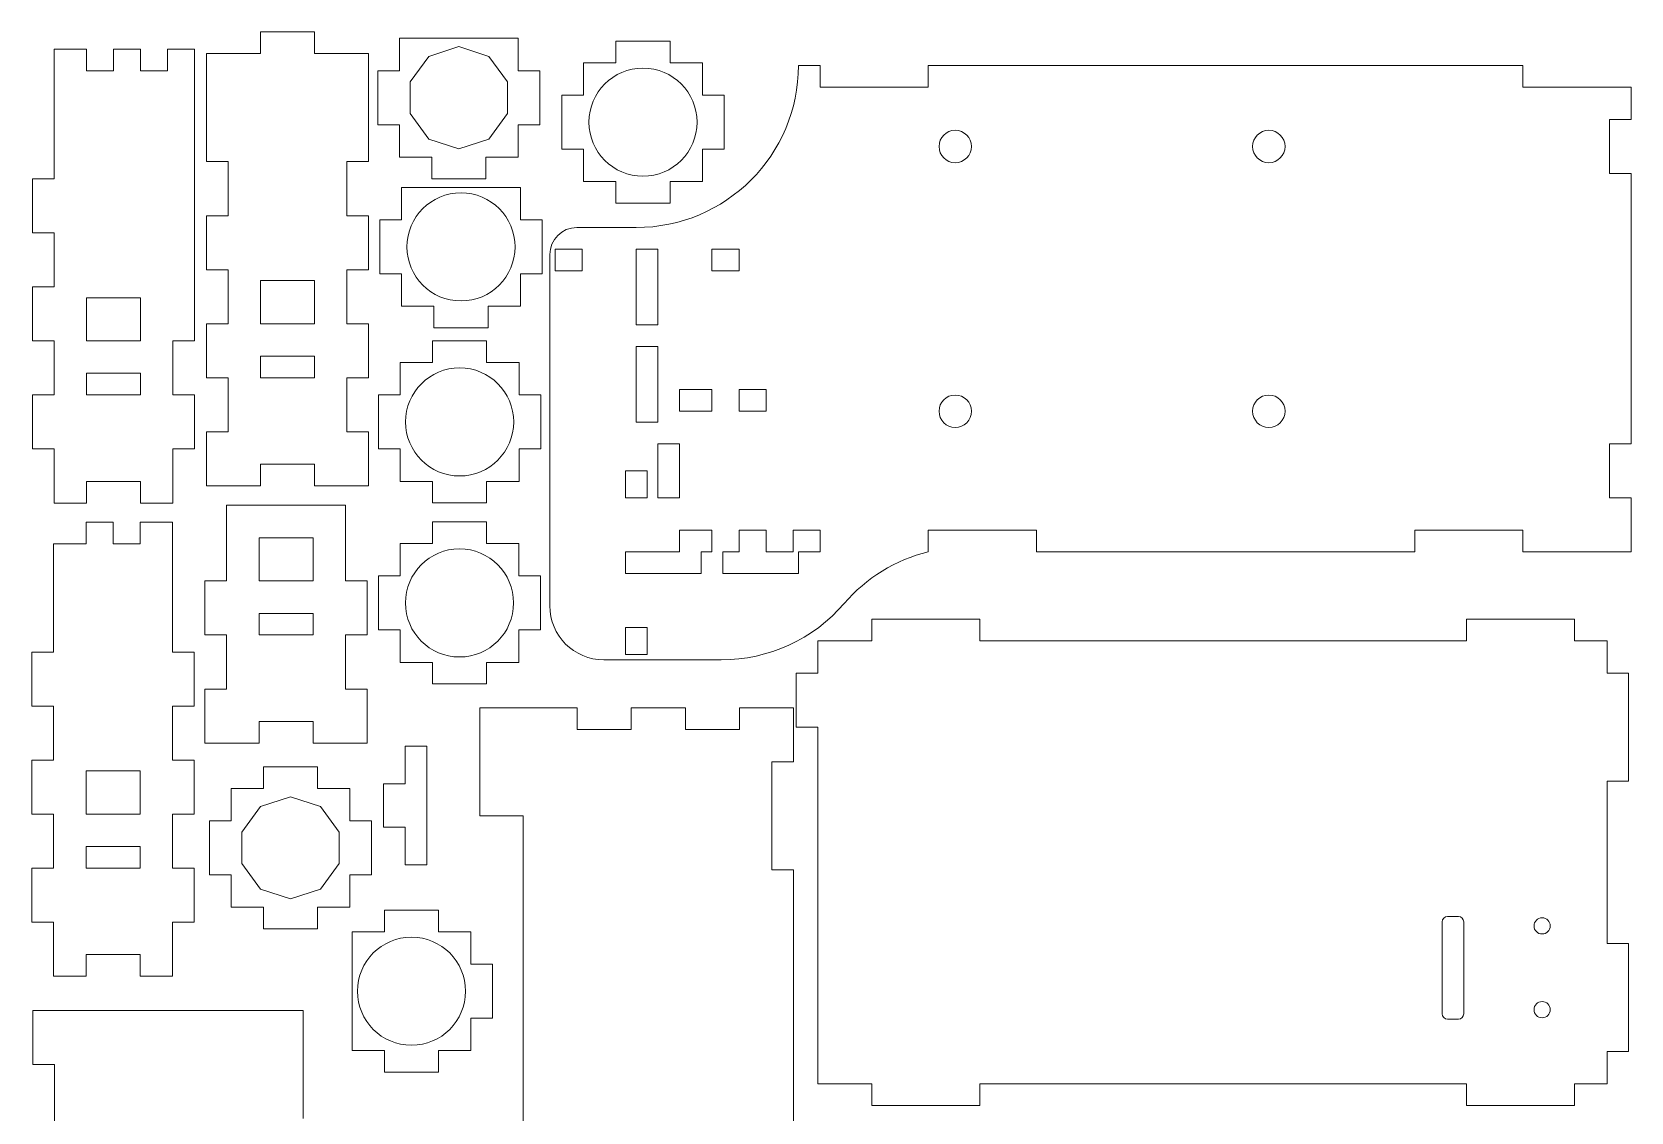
# Model space of a CAD drawing. Header units: millimetres. Extents: x -19 to 277, y -363 to 19.
# Drawn here: x -19.1 to 276.7, y -181 to 18.9 of the extents above; entities that cross this region are included whole.
import ezdxf

# ---------------------------------------------------------------- set-up
doc = ezdxf.new("R2010")
doc.units = ezdxf.units.MM
doc.layers.add('1', color=7, linetype='Continuous', true_color=0xffffff)

msp = doc.modelspace()

# ---------------------------------------------------------------- linework, layer by layer
at = {"layer": '1', "color": 252, "linetype": 'Continuous', "lineweight": 13}
for p, q in [((23.16, 14.91), (23.16, 18.91)), ((23.16, 18.91), (33.16, 18.91)), ((23.16, 18.91), (33.16, 18.91)), ((23.16, 14.91), (23.16, 18.91)), ((33.16, 18.91), (33.16, 14.91)), ((33.16, 18.91), (33.16, 14.91)), ((-9.02, 15.74), (-15.02, 15.74)), ((-15.02, 15.74), (-15.02, -8.26)), ((-15.02, 15.74), (-15.02, -8.26)), ((-9.02, 15.74), (-15.02, 15.74)), ((-9.02, 11.74), (-9.02, 15.74)), ((-9.02, 11.74), (-9.02, 15.74)), ((-4.02, 15.74), (-4.02, 11.74)), ((-4.02, 15.74), (-4.02, 11.74)), ((0.98, 15.74), (-4.02, 15.74)), ((0.98, 15.74), (-4.02, 15.74)), ((0.98, 11.74), (0.98, 15.74)), ((0.98, 11.74), (0.98, 15.74)), ((5.98, 15.74), (5.98, 11.74)), ((5.98, 15.74), (5.98, 11.74)), ((10.98, 15.74), (5.98, 15.74)), ((10.98, 15.74), (5.98, 15.74)), ((10.98, -38.26), (10.98, 15.74)), ((10.98, -38.26), (10.98, 15.74)), ((13.16, 14.91), (23.16, 14.91)), ((13.16, -5.09), (13.16, 14.91)), ((13.16, 14.91), (23.16, 14.91)), ((13.16, -5.09), (13.16, 14.91)), ((33.16, 14.91), (43.16, 14.91)), ((33.16, 14.91), (43.16, 14.91)), ((43.16, 14.91), (43.16, -5.09)), ((43.16, 14.91), (43.16, -5.09)), ((48.86, 17.74), (48.86, 11.74)), ((70.86, 17.74), (48.86, 17.74)), ((70.86, 17.74), (48.86, 17.74)), ((48.86, 17.74), (48.86, 11.74)), ((54.3, 14.4), (59.86, 16.2)), ((54.3, 14.4), (59.86, 16.2)), ((59.86, 16.2), (65.42, 14.4)), ((59.86, 16.2), (65.42, 14.4)), ((70.86, 11.74), (70.86, 17.74)), ((70.86, 11.74), (70.86, 17.74)), ((98.92, 17.22), (88.92, 17.22)), ((98.92, 17.22), (88.92, 17.22)), ((88.92, 17.22), (88.92, 13.22)), ((88.92, 17.22), (88.92, 13.22)), ((98.92, 13.22), (98.92, 17.22)), ((98.92, 13.22), (98.92, 17.22)), ((50.86, 9.67), (54.3, 14.4)), ((50.86, 9.67), (54.3, 14.4)), ((65.42, 14.4), (68.86, 9.67)), ((65.42, 14.4), (68.86, 9.67)), ((82.92, 13.22), (82.92, 7.22)), ((82.92, 13.22), (82.92, 7.22)), ((88.92, 13.22), (82.92, 13.22)), ((88.92, 13.22), (82.92, 13.22)), ((104.92, 13.22), (98.92, 13.22)), ((104.92, 13.22), (98.92, 13.22)), ((104.92, 7.22), (104.92, 13.22)), ((104.92, 7.22), (104.92, 13.22)), ((122.68, 12.72), (126.68, 12.72)), ((122.68, 12.72), (126.68, 12.72)), ((126.68, 12.72), (126.68, 8.72)), ((126.68, 12.72), (126.68, 8.72)), ((146.68, 8.72), (146.68, 12.72)), ((146.68, 8.72), (146.68, 12.72)), ((146.68, 12.72), (256.68, 12.72)), ((146.68, 12.72), (256.68, 12.72)), ((256.68, 12.72), (256.68, 8.72)), ((256.68, 12.72), (256.68, 8.72)), ((-4.02, 11.74), (-9.02, 11.74)), ((-4.02, 11.74), (-9.02, 11.74)), ((5.98, 11.74), (0.98, 11.74)), ((5.98, 11.74), (0.98, 11.74)), ((44.86, 11.74), (44.86, 1.74)), ((48.86, 11.74), (44.86, 11.74)), ((48.86, 11.74), (44.86, 11.74)), ((44.86, 11.74), (44.86, 1.74)), ((50.86, 3.82), (50.86, 9.67)), ((50.86, 3.82), (50.86, 9.67)), ((68.86, 9.67), (68.86, 3.82)), ((68.86, 9.67), (68.86, 3.82)), ((74.86, 11.74), (70.86, 11.74)), ((74.86, 11.74), (70.86, 11.74)), ((74.86, 1.74), (74.86, 11.74)), ((74.86, 1.74), (74.86, 11.74)), ((82.92, 7.22), (78.92, 7.22)), ((82.92, 7.22), (78.92, 7.22)), ((78.92, 7.22), (78.92, -2.78)), ((78.92, 7.22), (78.92, -2.78)), ((108.92, 7.22), (104.92, 7.22)), ((108.92, 7.22), (104.92, 7.22)), ((108.92, -2.78), (108.92, 7.22)), ((108.92, -2.78), (108.92, 7.22)), ((126.68, 8.72), (146.68, 8.72)), ((126.68, 8.72), (146.68, 8.72)), ((256.68, 8.72), (276.68, 8.72)), ((256.68, 8.72), (276.68, 8.72)), ((276.68, 8.72), (276.68, 2.72)), ((276.68, 8.72), (276.68, 2.72)), ((54.3, -0.91), (50.86, 3.82)), ((54.3, -0.91), (50.86, 3.82)), ((68.86, 3.82), (65.42, -0.91)), ((68.86, 3.82), (65.42, -0.91)), ((44.86, 1.74), (48.86, 1.74)), ((44.86, 1.74), (48.86, 1.74)), ((48.86, 1.74), (48.86, -4.26)), ((48.86, 1.74), (48.86, -4.26)), ((70.86, -4.26), (70.86, 1.74)), ((70.86, 1.74), (74.86, 1.74)), ((70.86, 1.74), (74.86, 1.74)), ((70.86, -4.26), (70.86, 1.74)), ((272.68, 2.72), (272.68, -7.28)), ((276.68, 2.72), (272.68, 2.72)), ((272.68, 2.72), (272.68, -7.28)), ((276.68, 2.72), (272.68, 2.72)), ((59.86, -2.72), (54.3, -0.91)), ((59.86, -2.72), (54.3, -0.91)), ((65.42, -0.91), (59.86, -2.72)), ((65.42, -0.91), (59.86, -2.72)), ((78.92, -2.78), (82.92, -2.78)), ((78.92, -2.78), (82.92, -2.78)), ((82.92, -2.78), (82.92, -8.78)), ((82.92, -2.78), (82.92, -8.78)), ((104.92, -2.78), (108.92, -2.78)), ((104.92, -8.78), (104.92, -2.78)), ((104.92, -8.78), (104.92, -2.78)), ((104.92, -2.78), (108.92, -2.78)), ((17.16, -5.09), (13.16, -5.09)), ((17.16, -5.09), (13.16, -5.09)), ((17.16, -15.09), (17.16, -5.09)), ((17.16, -15.09), (17.16, -5.09)), ((39.16, -5.09), (39.16, -15.09)), ((43.16, -5.09), (39.16, -5.09)), ((43.16, -5.09), (39.16, -5.09)), ((39.16, -5.09), (39.16, -15.09)), ((48.86, -4.26), (54.86, -4.26)), ((48.86, -4.26), (54.86, -4.26)), ((54.86, -4.26), (54.86, -8.26)), ((54.86, -4.26), (54.86, -8.26)), ((64.86, -4.26), (70.86, -4.26)), ((64.86, -8.26), (64.86, -4.26)), ((64.86, -4.26), (70.86, -4.26)), ((64.86, -8.26), (64.86, -4.26)), ((-15.02, -8.26), (-19.02, -8.26)), ((-19.02, -8.26), (-19.02, -18.26)), ((-19.02, -8.26), (-19.02, -18.26)), ((-15.02, -8.26), (-19.02, -8.26)), ((54.86, -8.26), (64.86, -8.26)), ((54.86, -8.26), (64.86, -8.26)), ((82.92, -8.78), (88.92, -8.78)), ((82.92, -8.78), (88.92, -8.78)), ((88.92, -8.78), (88.92, -12.78)), ((88.92, -8.78), (88.92, -12.78)), ((98.92, -12.78), (98.92, -8.78)), ((98.92, -8.78), (104.92, -8.78)), ((98.92, -12.78), (98.92, -8.78)), ((98.92, -8.78), (104.92, -8.78)), ((272.68, -7.28), (276.68, -7.28)), ((272.68, -7.28), (276.68, -7.28)), ((276.68, -7.28), (276.68, -57.28)), ((276.68, -7.28), (276.68, -57.28)), ((49.26, -9.86), (49.26, -15.86)), ((71.26, -9.86), (49.26, -9.86)), ((71.26, -9.86), (49.26, -9.86)), ((49.26, -9.86), (49.26, -15.86)), ((71.26, -15.86), (71.26, -9.86)), ((71.26, -15.86), (71.26, -9.86)), ((88.92, -12.78), (98.92, -12.78)), ((88.92, -12.78), (98.92, -12.78)), ((13.16, -15.09), (17.16, -15.09)), ((13.16, -25.09), (13.16, -15.09)), ((13.16, -15.09), (17.16, -15.09)), ((13.16, -25.09), (13.16, -15.09)), ((39.16, -15.09), (43.16, -15.09)), ((39.16, -15.09), (43.16, -15.09)), ((43.16, -15.09), (43.16, -25.09)), ((43.16, -15.09), (43.16, -25.09)), ((45.26, -15.86), (45.26, -25.86)), ((45.26, -15.86), (45.26, -25.86)), ((49.26, -15.86), (45.26, -15.86)), ((49.26, -15.86), (45.26, -15.86)), ((75.26, -15.86), (71.26, -15.86)), ((75.26, -15.86), (71.26, -15.86)), ((75.26, -25.86), (75.26, -15.86)), ((75.26, -25.86), (75.26, -15.86)), ((81.68, -17.28), (92.68, -17.28)), ((81.68, -17.28), (92.68, -17.28)), ((-19.02, -18.26), (-15.02, -18.26)), ((-19.02, -18.26), (-15.02, -18.26)), ((-15.02, -18.26), (-15.02, -28.26)), ((-15.02, -18.26), (-15.02, -28.26)), ((76.68, -87.28), (76.68, -22.28)), ((76.68, -87.28), (76.68, -22.28)), ((82.68, -21.28), (77.68, -21.28)), ((77.68, -21.28), (77.68, -25.28)), ((82.68, -21.28), (77.68, -21.28)), ((77.68, -21.28), (77.68, -25.28)), ((82.68, -25.28), (82.68, -21.28)), ((82.68, -25.28), (82.68, -21.28)), ((96.68, -21.28), (92.68, -21.28)), ((96.68, -21.28), (92.68, -21.28)), ((92.68, -21.28), (92.68, -35.28)), ((92.68, -21.28), (92.68, -35.28)), ((96.68, -35.28), (96.68, -21.28)), ((96.68, -35.28), (96.68, -21.28)), ((111.68, -21.28), (106.68, -21.28)), ((106.68, -21.28), (106.68, -25.28)), ((106.68, -21.28), (106.68, -25.28)), ((111.68, -21.28), (106.68, -21.28)), ((111.68, -25.28), (111.68, -21.28)), ((111.68, -25.28), (111.68, -21.28)), ((17.16, -25.09), (13.16, -25.09)), ((17.16, -25.09), (13.16, -25.09)), ((17.16, -35.09), (17.16, -25.09)), ((17.16, -35.09), (17.16, -25.09)), ((39.16, -25.09), (39.16, -35.09)), ((39.16, -25.09), (39.16, -35.09)), ((43.16, -25.09), (39.16, -25.09)), ((43.16, -25.09), (39.16, -25.09)), ((45.26, -25.86), (49.26, -25.86)), ((45.26, -25.86), (49.26, -25.86)), ((49.26, -25.86), (49.26, -31.86)), ((49.26, -25.86), (49.26, -31.86)), ((71.26, -25.86), (75.26, -25.86)), ((71.26, -31.86), (71.26, -25.86)), ((71.26, -25.86), (75.26, -25.86)), ((71.26, -31.86), (71.26, -25.86)), ((77.68, -25.28), (82.68, -25.28)), ((77.68, -25.28), (82.68, -25.28)), ((106.68, -25.28), (111.68, -25.28)), ((106.68, -25.28), (111.68, -25.28)), ((-15.02, -28.26), (-19.02, -28.26)), ((-19.02, -28.26), (-19.02, -38.26)), ((-15.02, -28.26), (-19.02, -28.26)), ((-19.02, -28.26), (-19.02, -38.26)), ((33.16, -27.09), (23.16, -27.09)), ((23.16, -27.09), (23.16, -35.09)), ((33.16, -27.09), (23.16, -27.09)), ((23.16, -27.09), (23.16, -35.09)), ((33.16, -35.09), (33.16, -27.09)), ((33.16, -35.09), (33.16, -27.09)), ((0.98, -30.26), (-9.02, -30.26)), ((-9.02, -30.26), (-9.02, -38.26)), ((0.98, -30.26), (-9.02, -30.26)), ((-9.02, -30.26), (-9.02, -38.26)), ((0.98, -38.26), (0.98, -30.26)), ((0.98, -38.26), (0.98, -30.26)), ((49.26, -31.86), (55.26, -31.86)), ((49.26, -31.86), (55.26, -31.86)), ((55.26, -31.86), (55.26, -35.86)), ((55.26, -31.86), (55.26, -35.86)), ((65.26, -35.86), (65.26, -31.86)), ((65.26, -35.86), (65.26, -31.86)), ((65.26, -31.86), (71.26, -31.86)), ((65.26, -31.86), (71.26, -31.86)), ((13.16, -45.09), (13.16, -35.09)), ((13.16, -35.09), (17.16, -35.09)), ((13.16, -45.09), (13.16, -35.09)), ((13.16, -35.09), (17.16, -35.09)), ((23.16, -35.09), (33.16, -35.09)), ((23.16, -35.09), (33.16, -35.09)), ((39.16, -35.09), (43.16, -35.09)), ((39.16, -35.09), (43.16, -35.09)), ((43.16, -35.09), (43.16, -45.09)), ((43.16, -35.09), (43.16, -45.09)), ((92.68, -35.28), (96.68, -35.28)), ((92.68, -35.28), (96.68, -35.28)), ((-19.02, -38.26), (-15.02, -38.26)), ((-19.02, -38.26), (-15.02, -38.26)), ((-15.02, -38.26), (-15.02, -48.26)), ((-15.02, -38.26), (-15.02, -48.26)), ((-9.02, -38.26), (0.98, -38.26)), ((-9.02, -38.26), (0.98, -38.26)), ((6.98, -38.26), (10.98, -38.26)), ((6.98, -48.26), (6.98, -38.26)), ((6.98, -38.26), (10.98, -38.26)), ((6.98, -48.26), (6.98, -38.26)), ((65, -38.25), (55, -38.25)), ((65, -38.25), (55, -38.25)), ((55, -38.25), (55, -42.25)), ((55, -38.25), (55, -42.25)), ((55.26, -35.86), (65.26, -35.86)), ((55.26, -35.86), (65.26, -35.86)), ((65, -42.25), (65, -38.25)), ((65, -42.25), (65, -38.25)), ((33.16, -41.09), (23.16, -41.09)), ((23.16, -41.09), (23.16, -45.09)), ((23.16, -41.09), (23.16, -45.09)), ((33.16, -41.09), (23.16, -41.09)), ((33.16, -45.09), (33.16, -41.09)), ((33.16, -45.09), (33.16, -41.09)), ((92.68, -39.28), (92.68, -53.28)), ((96.68, -39.28), (92.68, -39.28)), ((92.68, -39.28), (92.68, -53.28)), ((96.68, -39.28), (92.68, -39.28)), ((96.68, -53.28), (96.68, -39.28)), ((96.68, -53.28), (96.68, -39.28)), ((-9.02, -44.26), (-9.02, -48.26)), ((0.98, -44.26), (-9.02, -44.26)), ((0.98, -44.26), (-9.02, -44.26)), ((-9.02, -44.26), (-9.02, -48.26)), ((0.98, -48.26), (0.98, -44.26)), ((0.98, -48.26), (0.98, -44.26)), ((49, -42.25), (49, -48.25)), ((49, -42.25), (49, -48.25)), ((55, -42.25), (49, -42.25)), ((55, -42.25), (49, -42.25)), ((71, -42.25), (65, -42.25)), ((71, -42.25), (65, -42.25)), ((71, -48.25), (71, -42.25)), ((71, -48.25), (71, -42.25)), ((17.16, -45.09), (13.16, -45.09)), ((17.16, -45.09), (13.16, -45.09)), ((17.16, -55.09), (17.16, -45.09)), ((17.16, -55.09), (17.16, -45.09)), ((23.16, -45.09), (33.16, -45.09)), ((23.16, -45.09), (33.16, -45.09)), ((43.16, -45.09), (39.16, -45.09)), ((43.16, -45.09), (39.16, -45.09)), ((39.16, -45.09), (39.16, -55.09)), ((39.16, -45.09), (39.16, -55.09)), ((106.68, -47.28), (100.68, -47.28)), ((100.68, -47.28), (100.68, -51.28)), ((106.68, -47.28), (100.68, -47.28)), ((100.68, -47.28), (100.68, -51.28)), ((106.68, -51.28), (106.68, -47.28)), ((106.68, -51.28), (106.68, -47.28)), ((116.68, -47.28), (111.68, -47.28)), ((111.68, -47.28), (111.68, -51.28)), ((111.68, -47.28), (111.68, -51.28)), ((116.68, -47.28), (111.68, -47.28)), ((116.68, -51.28), (116.68, -47.28)), ((116.68, -51.28), (116.68, -47.28)), ((-15.02, -48.26), (-19.02, -48.26)), ((-19.02, -48.26), (-19.02, -58.26)), ((-15.02, -48.26), (-19.02, -48.26)), ((-19.02, -48.26), (-19.02, -58.26)), ((-9.02, -48.26), (0.98, -48.26)), ((-9.02, -48.26), (0.98, -48.26)), ((10.98, -48.26), (6.98, -48.26)), ((10.98, -48.26), (6.98, -48.26)), ((10.98, -58.26), (10.98, -48.26)), ((10.98, -58.26), (10.98, -48.26)), ((49, -48.25), (45, -48.25)), ((49, -48.25), (45, -48.25)), ((45, -48.25), (45, -58.25)), ((45, -48.25), (45, -58.25)), ((75, -48.25), (71, -48.25)), ((75, -48.25), (71, -48.25)), ((75, -58.25), (75, -48.25)), ((75, -58.25), (75, -48.25)), ((100.68, -51.28), (106.68, -51.28)), ((100.68, -51.28), (106.68, -51.28)), ((111.68, -51.28), (116.68, -51.28)), ((111.68, -51.28), (116.68, -51.28)), ((13.16, -55.09), (17.16, -55.09)), ((13.16, -65.09), (13.16, -55.09)), ((13.16, -55.09), (17.16, -55.09)), ((13.16, -65.09), (13.16, -55.09)), ((39.16, -55.09), (43.16, -55.09)), ((39.16, -55.09), (43.16, -55.09)), ((43.16, -55.09), (43.16, -65.09)), ((43.16, -55.09), (43.16, -65.09)), ((92.68, -53.28), (96.68, -53.28)), ((92.68, -53.28), (96.68, -53.28)), ((-19.02, -58.26), (-15.02, -58.26)), ((-19.02, -58.26), (-15.02, -58.26)), ((-15.02, -58.26), (-15.02, -68.26)), ((-15.02, -58.26), (-15.02, -68.26)), ((6.98, -58.26), (10.98, -58.26)), ((6.98, -68.26), (6.98, -58.26)), ((6.98, -68.26), (6.98, -58.26)), ((6.98, -58.26), (10.98, -58.26)), ((45, -58.25), (49, -58.25)), ((45, -58.25), (49, -58.25)), ((49, -58.25), (49, -64.25)), ((49, -58.25), (49, -64.25)), ((71, -58.25), (75, -58.25)), ((71, -64.25), (71, -58.25)), ((71, -64.25), (71, -58.25)), ((71, -58.25), (75, -58.25)), ((96.68, -57.28), (96.68, -67.28)), ((96.68, -57.28), (96.68, -67.28)), ((100.68, -57.28), (96.68, -57.28)), ((100.68, -57.28), (96.68, -57.28)), ((100.68, -67.28), (100.68, -57.28)), ((100.68, -67.28), (100.68, -57.28)), ((276.68, -57.28), (272.68, -57.28)), ((272.68, -57.28), (272.68, -67.28)), ((272.68, -57.28), (272.68, -67.28)), ((276.68, -57.28), (272.68, -57.28)), ((23.16, -61.09), (23.16, -65.09)), ((33.16, -61.09), (23.16, -61.09)), ((33.16, -61.09), (23.16, -61.09)), ((23.16, -61.09), (23.16, -65.09)), ((33.16, -65.09), (33.16, -61.09)), ((33.16, -65.09), (33.16, -61.09)), ((-9.02, -64.26), (0.98, -64.26)), ((-9.02, -68.26), (-9.02, -64.26)), ((-9.02, -68.26), (-9.02, -64.26)), ((-9.02, -64.26), (0.98, -64.26)), ((0.98, -64.26), (0.98, -68.26)), ((0.98, -64.26), (0.98, -68.26)), ((49, -64.25), (55, -64.25)), ((49, -64.25), (55, -64.25)), ((55, -64.25), (55, -68.25)), ((55, -64.25), (55, -68.25)), ((65, -68.25), (65, -64.25)), ((65, -64.25), (71, -64.25)), ((65, -68.25), (65, -64.25)), ((65, -64.25), (71, -64.25)), ((90.68, -62.28), (90.68, -67.28)), ((94.68, -62.28), (90.68, -62.28)), ((94.68, -62.28), (90.68, -62.28)), ((90.68, -62.28), (90.68, -67.28)), ((94.68, -67.28), (94.68, -62.28)), ((94.68, -67.28), (94.68, -62.28)), ((23.16, -65.09), (13.16, -65.09)), ((23.16, -65.09), (13.16, -65.09)), ((43.16, -65.09), (33.16, -65.09)), ((43.16, -65.09), (33.16, -65.09)), ((90.68, -67.28), (94.68, -67.28)), ((90.68, -67.28), (94.68, -67.28)), ((96.68, -67.28), (100.68, -67.28)), ((96.68, -67.28), (100.68, -67.28)), ((272.68, -67.28), (276.68, -67.28)), ((272.68, -67.28), (276.68, -67.28)), ((276.68, -67.28), (276.68, -77.28)), ((276.68, -67.28), (276.68, -77.28)), ((-15.02, -68.26), (-9.02, -68.26)), ((-15.02, -68.26), (-9.02, -68.26)), ((0.98, -68.26), (6.98, -68.26)), ((0.98, -68.26), (6.98, -68.26)), ((16.9, -82.68), (16.9, -68.68)), ((16.9, -68.68), (38.9, -68.68)), ((16.9, -82.68), (16.9, -68.68)), ((16.9, -68.68), (38.9, -68.68)), ((38.9, -68.68), (38.9, -82.68)), ((38.9, -68.68), (38.9, -82.68)), ((55, -68.25), (65, -68.25)), ((55, -68.25), (65, -68.25)), ((-9.1, -71.83), (-4.1, -71.83)), ((-9.1, -71.83), (-4.1, -71.83)), ((-9.1, -75.83), (-9.1, -71.83)), ((-9.1, -75.83), (-9.1, -71.83)), ((-4.1, -71.83), (-4.1, -75.83)), ((-4.1, -71.83), (-4.1, -75.83)), ((0.9, -71.83), (6.9, -71.83)), ((0.9, -71.83), (6.9, -71.83)), ((0.9, -75.83), (0.9, -71.83)), ((0.9, -75.83), (0.9, -71.83)), ((6.9, -71.83), (6.9, -95.83)), ((6.9, -71.83), (6.9, -95.83)), ((64.98, -71.75), (54.98, -71.75)), ((64.98, -71.75), (54.98, -71.75)), ((54.98, -71.75), (54.98, -75.75)), ((54.98, -71.75), (54.98, -75.75)), ((64.98, -75.75), (64.98, -71.75)), ((64.98, -75.75), (64.98, -71.75)), ((100.68, -73.28), (106.68, -73.28)), ((100.68, -77.28), (100.68, -73.28)), ((100.68, -77.28), (100.68, -73.28)), ((100.68, -73.28), (106.68, -73.28)), ((106.68, -73.28), (106.68, -77.28)), ((106.68, -73.28), (106.68, -77.28)), ((111.68, -77.28), (111.68, -73.28)), ((111.68, -77.28), (111.68, -73.28)), ((111.68, -73.28), (116.68, -73.28)), ((111.68, -73.28), (116.68, -73.28)), ((116.68, -73.28), (116.68, -77.28)), ((116.68, -73.28), (116.68, -77.28)), ((121.68, -77.28), (121.68, -73.28)), ((121.68, -77.28), (121.68, -73.28)), ((121.68, -73.28), (126.68, -73.28)), ((121.68, -73.28), (126.68, -73.28)), ((126.68, -73.28), (126.68, -77.28)), ((126.68, -73.28), (126.68, -77.28)), ((146.68, -73.28), (146.68, -77.28)), ((166.68, -73.28), (146.68, -73.28)), ((146.68, -73.28), (146.68, -77.28)), ((166.68, -73.28), (146.68, -73.28)), ((166.68, -77.28), (166.68, -73.28)), ((166.68, -77.28), (166.68, -73.28)), ((256.68, -73.28), (236.68, -73.28)), ((236.68, -73.28), (236.68, -77.28)), ((236.68, -73.28), (236.68, -77.28)), ((256.68, -73.28), (236.68, -73.28)), ((256.68, -77.28), (256.68, -73.28)), ((256.68, -77.28), (256.68, -73.28)), ((-15.1, -75.83), (-9.1, -75.83)), ((-15.1, -95.83), (-15.1, -75.83)), ((-15.1, -75.83), (-9.1, -75.83)), ((-15.1, -95.83), (-15.1, -75.83)), ((-4.1, -75.83), (0.9, -75.83)), ((-4.1, -75.83), (0.9, -75.83)), ((22.9, -74.68), (22.9, -82.68)), ((32.9, -74.68), (22.9, -74.68)), ((32.9, -74.68), (22.9, -74.68)), ((22.9, -74.68), (22.9, -82.68)), ((32.9, -82.68), (32.9, -74.68)), ((32.9, -82.68), (32.9, -74.68)), ((48.98, -75.75), (48.98, -81.75)), ((48.98, -75.75), (48.98, -81.75)), ((54.98, -75.75), (48.98, -75.75)), ((54.98, -75.75), (48.98, -75.75)), ((70.98, -75.75), (64.98, -75.75)), ((70.98, -75.75), (64.98, -75.75)), ((70.98, -81.75), (70.98, -75.75)), ((70.98, -81.75), (70.98, -75.75)), ((90.68, -81.28), (90.68, -77.28)), ((90.68, -77.28), (100.68, -77.28)), ((90.68, -81.28), (90.68, -77.28)), ((90.68, -77.28), (100.68, -77.28)), ((106.68, -77.28), (104.68, -77.28)), ((106.68, -77.28), (104.68, -77.28)), ((104.68, -77.28), (104.68, -81.28)), ((104.68, -77.28), (104.68, -81.28)), ((108.68, -81.28), (108.68, -77.28)), ((108.68, -77.28), (111.68, -77.28)), ((108.68, -81.28), (108.68, -77.28)), ((108.68, -77.28), (111.68, -77.28)), ((116.68, -77.28), (121.68, -77.28)), ((116.68, -77.28), (121.68, -77.28)), ((122.68, -77.28), (122.68, -81.28)), ((126.68, -77.28), (122.68, -77.28)), ((126.68, -77.28), (122.68, -77.28)), ((122.68, -77.28), (122.68, -81.28)), ((236.68, -77.28), (166.68, -77.28)), ((236.68, -77.28), (166.68, -77.28)), ((276.68, -77.28), (256.68, -77.28)), ((276.68, -77.28), (256.68, -77.28)), ((12.9, -82.68), (16.9, -82.68)), ((12.9, -92.68), (12.9, -82.68)), ((12.9, -92.68), (12.9, -82.68)), ((12.9, -82.68), (16.9, -82.68)), ((22.9, -82.68), (32.9, -82.68)), ((22.9, -82.68), (32.9, -82.68)), ((38.9, -82.68), (42.9, -82.68)), ((38.9, -82.68), (42.9, -82.68)), ((42.9, -82.68), (42.9, -92.68)), ((42.9, -82.68), (42.9, -92.68)), ((48.98, -81.75), (44.98, -81.75)), ((48.98, -81.75), (44.98, -81.75)), ((44.98, -81.75), (44.98, -91.75)), ((44.98, -81.75), (44.98, -91.75)), ((74.98, -81.75), (70.98, -81.75)), ((74.98, -81.75), (70.98, -81.75)), ((74.98, -91.75), (74.98, -81.75)), ((74.98, -91.75), (74.98, -81.75)), ((104.68, -81.28), (90.68, -81.28)), ((104.68, -81.28), (90.68, -81.28)), ((122.68, -81.28), (108.68, -81.28)), ((122.68, -81.28), (108.68, -81.28)), ((22.9, -88.68), (22.9, -92.68)), ((22.9, -88.68), (22.9, -92.68)), ((32.9, -88.68), (22.9, -88.68)), ((32.9, -88.68), (22.9, -88.68)), ((32.9, -92.68), (32.9, -88.68)), ((32.9, -92.68), (32.9, -88.68)), ((90.68, -91.28), (90.68, -96.28)), ((94.68, -91.28), (90.68, -91.28)), ((94.68, -91.28), (90.68, -91.28)), ((90.68, -91.28), (90.68, -96.28)), ((94.68, -96.28), (94.68, -91.28)), ((94.68, -96.28), (94.68, -91.28)), ((136.24, -89.76), (156.24, -89.76)), ((136.24, -93.76), (136.24, -89.76)), ((136.24, -89.76), (156.24, -89.76)), ((136.24, -93.76), (136.24, -89.76)), ((156.24, -89.76), (156.24, -93.76)), ((156.24, -89.76), (156.24, -93.76)), ((246.24, -93.76), (246.24, -89.76)), ((246.24, -89.76), (266.24, -89.76)), ((246.24, -89.76), (266.24, -89.76)), ((246.24, -93.76), (246.24, -89.76)), ((266.24, -89.76), (266.24, -93.76)), ((266.24, -89.76), (266.24, -93.76)), ((16.9, -92.68), (12.9, -92.68)), ((16.9, -92.68), (12.9, -92.68)), ((16.9, -102.68), (16.9, -92.68)), ((16.9, -102.68), (16.9, -92.68)), ((22.9, -92.68), (32.9, -92.68)), ((22.9, -92.68), (32.9, -92.68)), ((38.9, -92.68), (38.9, -102.68)), ((42.9, -92.68), (38.9, -92.68)), ((38.9, -92.68), (38.9, -102.68)), ((42.9, -92.68), (38.9, -92.68)), ((44.98, -91.75), (48.98, -91.75)), ((44.98, -91.75), (48.98, -91.75)), ((48.98, -91.75), (48.98, -97.75)), ((48.98, -91.75), (48.98, -97.75)), ((70.98, -91.75), (74.98, -91.75)), ((70.98, -97.75), (70.98, -91.75)), ((70.98, -97.75), (70.98, -91.75)), ((70.98, -91.75), (74.98, -91.75)), ((126.24, -99.76), (126.24, -93.76)), ((126.24, -99.76), (126.24, -93.76)), ((126.24, -93.76), (136.24, -93.76)), ((126.24, -93.76), (136.24, -93.76)), ((156.24, -93.76), (246.24, -93.76)), ((156.24, -93.76), (246.24, -93.76)), ((266.24, -93.76), (272.24, -93.76)), ((266.24, -93.76), (272.24, -93.76)), ((272.24, -93.76), (272.24, -99.76)), ((272.24, -93.76), (272.24, -99.76)), ((-19.1, -105.83), (-19.1, -95.83)), ((-19.1, -105.83), (-19.1, -95.83)), ((-19.1, -95.83), (-15.1, -95.83)), ((-19.1, -95.83), (-15.1, -95.83)), ((6.9, -95.83), (10.9, -95.83)), ((6.9, -95.83), (10.9, -95.83)), ((10.9, -95.83), (10.9, -105.83)), ((10.9, -95.83), (10.9, -105.83)), ((108.4, -97.28), (86.68, -97.28)), ((108.4, -97.28), (86.68, -97.28)), ((90.68, -96.28), (94.68, -96.28)), ((90.68, -96.28), (94.68, -96.28)), ((48.98, -97.75), (54.98, -97.75)), ((48.98, -97.75), (54.98, -97.75)), ((54.98, -97.75), (54.98, -101.75)), ((54.98, -97.75), (54.98, -101.75)), ((64.98, -101.75), (64.98, -97.75)), ((64.98, -97.75), (70.98, -97.75)), ((64.98, -101.75), (64.98, -97.75)), ((64.98, -97.75), (70.98, -97.75)), ((122.24, -99.76), (126.24, -99.76)), ((122.24, -109.76), (122.24, -99.76)), ((122.24, -99.76), (126.24, -99.76)), ((122.24, -109.76), (122.24, -99.76)), ((272.24, -99.76), (276.24, -99.76)), ((272.24, -99.76), (276.24, -99.76)), ((276.24, -99.76), (276.24, -119.76)), ((276.24, -99.76), (276.24, -119.76)), ((12.9, -112.68), (12.9, -102.68)), ((12.9, -102.68), (16.9, -102.68)), ((12.9, -102.68), (16.9, -102.68)), ((12.9, -112.68), (12.9, -102.68)), ((38.9, -102.68), (42.9, -102.68)), ((38.9, -102.68), (42.9, -102.68)), ((42.9, -102.68), (42.9, -112.68)), ((42.9, -102.68), (42.9, -112.68)), ((54.98, -101.75), (64.98, -101.75)), ((54.98, -101.75), (64.98, -101.75)), ((-15.1, -105.83), (-19.1, -105.83)), ((-15.1, -105.83), (-19.1, -105.83)), ((-15.1, -115.83), (-15.1, -105.83)), ((-15.1, -115.83), (-15.1, -105.83)), ((10.9, -105.83), (6.9, -105.83)), ((10.9, -105.83), (6.9, -105.83)), ((6.9, -105.83), (6.9, -115.83)), ((6.9, -105.83), (6.9, -115.83)), ((81.76, -106.16), (63.76, -106.16)), ((63.76, -106.16), (63.76, -126.16)), ((81.76, -106.16), (63.76, -106.16)), ((63.76, -106.16), (63.76, -126.16)), ((81.76, -110.16), (81.76, -106.16)), ((81.76, -110.16), (81.76, -106.16)), ((101.76, -106.16), (91.76, -106.16)), ((91.76, -106.16), (91.76, -110.16)), ((101.76, -106.16), (91.76, -106.16)), ((91.76, -106.16), (91.76, -110.16)), ((101.76, -110.16), (101.76, -106.16)), ((101.76, -110.16), (101.76, -106.16)), ((121.76, -106.16), (111.76, -106.16)), ((111.76, -106.16), (111.76, -110.16)), ((121.76, -106.16), (111.76, -106.16)), ((111.76, -106.16), (111.76, -110.16)), ((121.76, -116.16), (121.76, -106.16)), ((121.76, -116.16), (121.76, -106.16)), ((32.9, -108.68), (22.9, -108.68)), ((22.9, -108.68), (22.9, -112.68)), ((22.9, -108.68), (22.9, -112.68)), ((32.9, -108.68), (22.9, -108.68)), ((32.9, -112.68), (32.9, -108.68)), ((32.9, -112.68), (32.9, -108.68)), ((91.76, -110.16), (81.76, -110.16)), ((91.76, -110.16), (81.76, -110.16)), ((111.76, -110.16), (101.76, -110.16)), ((111.76, -110.16), (101.76, -110.16)), ((126.24, -109.76), (122.24, -109.76)), ((126.24, -109.76), (122.24, -109.76)), ((126.24, -175.76), (126.24, -109.76)), ((126.24, -175.76), (126.24, -109.76)), ((22.9, -112.68), (12.9, -112.68)), ((22.9, -112.68), (12.9, -112.68)), ((42.9, -112.68), (32.9, -112.68)), ((42.9, -112.68), (32.9, -112.68)), ((49.92, -120.23), (49.92, -113.23)), ((49.92, -113.23), (53.92, -113.23)), ((49.92, -120.23), (49.92, -113.23)), ((49.92, -113.23), (53.92, -113.23)), ((53.92, -113.23), (53.92, -135.23)), ((53.92, -113.23), (53.92, -135.23)), ((-19.1, -115.83), (-15.1, -115.83)), ((-19.1, -115.83), (-15.1, -115.83)), ((-19.1, -125.83), (-19.1, -115.83)), ((-19.1, -125.83), (-19.1, -115.83)), ((-9.1, -117.83), (0.9, -117.83)), ((-9.1, -125.83), (-9.1, -117.83)), ((-9.1, -125.83), (-9.1, -117.83)), ((-9.1, -117.83), (0.9, -117.83)), ((0.9, -117.83), (0.9, -125.83)), ((0.9, -117.83), (0.9, -125.83)), ((6.9, -115.83), (10.9, -115.83)), ((6.9, -115.83), (10.9, -115.83)), ((10.9, -115.83), (10.9, -125.83)), ((10.9, -115.83), (10.9, -125.83)), ((23.72, -117.07), (23.72, -121.07)), ((23.72, -117.07), (23.72, -121.07)), ((33.72, -117.07), (23.72, -117.07)), ((33.72, -117.07), (23.72, -117.07)), ((33.72, -121.07), (33.72, -117.07)), ((33.72, -121.07), (33.72, -117.07)), ((117.76, -116.16), (121.76, -116.16)), ((117.76, -136.16), (117.76, -116.16)), ((117.76, -116.16), (121.76, -116.16)), ((117.76, -136.16), (117.76, -116.16)), ((23.72, -121.07), (17.72, -121.07)), ((17.72, -121.07), (17.72, -127.07)), ((23.72, -121.07), (17.72, -121.07)), ((17.72, -121.07), (17.72, -127.07)), ((39.72, -121.07), (33.72, -121.07)), ((39.72, -121.07), (33.72, -121.07)), ((39.72, -127.07), (39.72, -121.07)), ((39.72, -127.07), (39.72, -121.07)), ((45.92, -120.23), (49.92, -120.23)), ((45.92, -120.23), (49.92, -120.23)), ((45.92, -128.23), (45.92, -120.23)), ((45.92, -128.23), (45.92, -120.23)), ((272.24, -119.76), (272.24, -149.76)), ((272.24, -119.76), (272.24, -149.76)), ((276.24, -119.76), (272.24, -119.76)), ((276.24, -119.76), (272.24, -119.76)), ((23.16, -124.41), (28.72, -122.6)), ((23.16, -124.41), (28.72, -122.6)), ((28.72, -122.6), (34.28, -124.41)), ((28.72, -122.6), (34.28, -124.41)), ((-15.1, -125.83), (-19.1, -125.83)), ((-15.1, -125.83), (-19.1, -125.83)), ((-15.1, -135.83), (-15.1, -125.83)), ((-15.1, -135.83), (-15.1, -125.83)), ((0.9, -125.83), (-9.1, -125.83)), ((0.9, -125.83), (-9.1, -125.83)), ((10.9, -125.83), (6.9, -125.83)), ((6.9, -125.83), (6.9, -135.83)), ((6.9, -125.83), (6.9, -135.83)), ((10.9, -125.83), (6.9, -125.83)), ((13.72, -127.07), (13.72, -137.07)), ((13.72, -127.07), (13.72, -137.07)), ((17.72, -127.07), (13.72, -127.07)), ((17.72, -127.07), (13.72, -127.07)), ((19.72, -129.14), (23.16, -124.41)), ((19.72, -129.14), (23.16, -124.41)), ((34.28, -124.41), (37.72, -129.14)), ((34.28, -124.41), (37.72, -129.14)), ((43.72, -127.07), (39.72, -127.07)), ((43.72, -127.07), (39.72, -127.07)), ((43.72, -137.07), (43.72, -127.07)), ((43.72, -137.07), (43.72, -127.07)), ((63.76, -126.16), (71.76, -126.16)), ((63.76, -126.16), (71.76, -126.16)), ((71.76, -126.16), (71.76, -216.16)), ((71.76, -126.16), (71.76, -216.16)), ((19.72, -134.99), (19.72, -129.14)), ((19.72, -134.99), (19.72, -129.14)), ((37.72, -129.14), (37.72, -134.99)), ((37.72, -129.14), (37.72, -134.99)), ((49.92, -128.23), (45.92, -128.23)), ((49.92, -128.23), (45.92, -128.23)), ((49.92, -135.23), (49.92, -128.23)), ((49.92, -135.23), (49.92, -128.23)), ((-9.1, -135.83), (-9.1, -131.83)), ((-9.1, -131.83), (0.9, -131.83)), ((-9.1, -135.83), (-9.1, -131.83)), ((-9.1, -131.83), (0.9, -131.83)), ((0.9, -131.83), (0.9, -135.83)), ((0.9, -131.83), (0.9, -135.83)), ((-19.1, -135.83), (-15.1, -135.83)), ((-19.1, -145.83), (-19.1, -135.83)), ((-19.1, -135.83), (-15.1, -135.83)), ((-19.1, -145.83), (-19.1, -135.83)), ((0.9, -135.83), (-9.1, -135.83)), ((0.9, -135.83), (-9.1, -135.83)), ((6.9, -135.83), (10.9, -135.83)), ((6.9, -135.83), (10.9, -135.83)), ((10.9, -135.83), (10.9, -145.83)), ((10.9, -135.83), (10.9, -145.83)), ((23.16, -139.72), (19.72, -134.99)), ((23.16, -139.72), (19.72, -134.99)), ((37.72, -134.99), (34.28, -139.72)), ((37.72, -134.99), (34.28, -139.72)), ((53.92, -135.23), (49.92, -135.23)), ((53.92, -135.23), (49.92, -135.23)), ((13.72, -137.07), (17.72, -137.07)), ((13.72, -137.07), (17.72, -137.07)), ((17.72, -137.07), (17.72, -143.07)), ((17.72, -137.07), (17.72, -143.07)), ((39.72, -143.07), (39.72, -137.07)), ((39.72, -137.07), (43.72, -137.07)), ((39.72, -137.07), (43.72, -137.07)), ((39.72, -143.07), (39.72, -137.07)), ((121.76, -136.16), (117.76, -136.16)), ((121.76, -136.16), (117.76, -136.16)), ((121.76, -226.16), (121.76, -136.16)), ((121.76, -226.16), (121.76, -136.16)), ((28.72, -141.53), (23.16, -139.72)), ((28.72, -141.53), (23.16, -139.72)), ((34.28, -139.72), (28.72, -141.53)), ((34.28, -139.72), (28.72, -141.53)), ((17.72, -143.07), (23.72, -143.07)), ((17.72, -143.07), (23.72, -143.07)), ((23.72, -143.07), (23.72, -147.07)), ((23.72, -143.07), (23.72, -147.07)), ((33.72, -147.07), (33.72, -143.07)), ((33.72, -147.07), (33.72, -143.07)), ((33.72, -143.07), (39.72, -143.07)), ((33.72, -143.07), (39.72, -143.07)), ((56.1, -143.6), (46.1, -143.6)), ((46.1, -143.6), (46.1, -147.6)), ((46.1, -143.6), (46.1, -147.6)), ((56.1, -143.6), (46.1, -143.6)), ((56.1, -147.6), (56.1, -143.6)), ((56.1, -147.6), (56.1, -143.6)), ((244.74, -144.76), (242.74, -144.76)), ((244.74, -144.76), (242.74, -144.76)), ((-15.1, -145.83), (-19.1, -145.83)), ((-15.1, -145.83), (-19.1, -145.83)), ((-15.1, -155.83), (-15.1, -145.83)), ((-15.1, -155.83), (-15.1, -145.83)), ((6.9, -145.83), (6.9, -155.83)), ((6.9, -145.83), (6.9, -155.83)), ((10.9, -145.83), (6.9, -145.83)), ((10.9, -145.83), (6.9, -145.83)), ((23.72, -147.07), (33.72, -147.07)), ((23.72, -147.07), (33.72, -147.07)), ((40.1, -147.6), (40.1, -169.6)), ((46.1, -147.6), (40.1, -147.6)), ((40.1, -147.6), (40.1, -169.6)), ((46.1, -147.6), (40.1, -147.6)), ((62.1, -147.6), (56.1, -147.6)), ((62.1, -147.6), (56.1, -147.6)), ((62.1, -153.6), (62.1, -147.6)), ((62.1, -153.6), (62.1, -147.6)), ((241.74, -145.76), (241.74, -162.76)), ((241.74, -145.76), (241.74, -162.76)), ((245.74, -162.76), (245.74, -145.76)), ((245.74, -162.76), (245.74, -145.76)), ((272.24, -149.76), (276.24, -149.76)), ((272.24, -149.76), (276.24, -149.76)), ((276.24, -149.76), (276.24, -169.76)), ((276.24, -149.76), (276.24, -169.76)), ((-9.1, -151.83), (-9.1, -155.83)), ((-9.1, -151.83), (-9.1, -155.83)), ((0.9, -151.83), (-9.1, -151.83)), ((0.9, -151.83), (-9.1, -151.83)), ((0.9, -155.83), (0.9, -151.83)), ((0.9, -155.83), (0.9, -151.83)), ((66.1, -153.6), (62.1, -153.6)), ((66.1, -153.6), (62.1, -153.6)), ((66.1, -163.6), (66.1, -153.6)), ((66.1, -163.6), (66.1, -153.6)), ((-9.1, -155.83), (-15.1, -155.83)), ((-9.1, -155.83), (-15.1, -155.83)), ((6.9, -155.83), (0.9, -155.83)), ((6.9, -155.83), (0.9, -155.83)), ((-18.93, -162.16), (-18.93, -172.16)), ((-18.93, -162.16), (-18.93, -172.16)), ((31.07, -162.16), (-18.93, -162.16)), ((31.07, -162.16), (-18.93, -162.16)), ((31.07, -182.16), (31.07, -162.16)), ((31.07, -182.16), (31.07, -162.16)), ((62.1, -163.6), (66.1, -163.6)), ((62.1, -169.6), (62.1, -163.6)), ((62.1, -169.6), (62.1, -163.6)), ((62.1, -163.6), (66.1, -163.6)), ((242.74, -163.76), (244.74, -163.76)), ((242.74, -163.76), (244.74, -163.76)), ((40.1, -169.6), (46.1, -169.6)), ((40.1, -169.6), (46.1, -169.6)), ((46.1, -169.6), (46.1, -173.6)), ((46.1, -169.6), (46.1, -173.6)), ((56.1, -173.6), (56.1, -169.6)), ((56.1, -173.6), (56.1, -169.6)), ((56.1, -169.6), (62.1, -169.6)), ((56.1, -169.6), (62.1, -169.6)), ((276.24, -169.76), (272.24, -169.76)), ((276.24, -169.76), (272.24, -169.76)), ((272.24, -169.76), (272.24, -175.76)), ((272.24, -169.76), (272.24, -175.76)), ((-18.93, -172.16), (-14.93, -172.16)), ((-18.93, -172.16), (-14.93, -172.16)), ((-14.93, -172.16), (-14.93, -192.16)), ((-14.93, -172.16), (-14.93, -192.16)), ((46.1, -173.6), (56.1, -173.6)), ((46.1, -173.6), (56.1, -173.6)), ((136.24, -175.76), (126.24, -175.76)), ((136.24, -175.76), (126.24, -175.76)), ((136.24, -179.76), (136.24, -175.76)), ((136.24, -179.76), (136.24, -175.76)), ((246.24, -175.76), (156.24, -175.76)), ((246.24, -175.76), (156.24, -175.76)), ((156.24, -175.76), (156.24, -179.76)), ((156.24, -175.76), (156.24, -179.76)), ((246.24, -179.76), (246.24, -175.76)), ((246.24, -179.76), (246.24, -175.76)), ((266.24, -175.76), (266.24, -179.76)), ((266.24, -175.76), (266.24, -179.76)), ((272.24, -175.76), (266.24, -175.76)), ((272.24, -175.76), (266.24, -175.76)), ((156.24, -179.76), (136.24, -179.76)), ((156.24, -179.76), (136.24, -179.76)), ((266.24, -179.76), (246.24, -179.76)), ((266.24, -179.76), (246.24, -179.76))]:
    msp.add_line(p, q, dxfattribs=at)
for centre, radius in [((93.92, 2.22), 10), ((93.92, 2.22), 10), ((151.68, -2.28), 3), ((151.68, -2.28), 3), ((209.68, -2.28), 3), ((209.68, -2.28), 3), ((60.26, -20.86), 10), ((60.26, -20.86), 10), ((60, -53.25), 10), ((60, -53.25), 10), ((151.68, -51.28), 3), ((151.68, -51.28), 3), ((209.68, -51.28), 3), ((209.68, -51.28), 3), ((59.98, -86.75), 10), ((59.98, -86.75), 10), ((260.24, -146.51), 1.5), ((260.24, -146.51), 1.5), ((51.1, -158.6), 10), ((51.1, -158.6), 10), ((260.24, -162.01), 1.5), ((260.24, -162.01), 1.5)]:
    msp.add_circle(centre, radius, dxfattribs=at)
for centre, radius, start, end in [((92.68, 12.72), 30, 270, 0), ((92.68, 12.72), 30, 270, 360), ((81.68, -22.28), 5, 90, 180), ((81.68, -22.28), 5, 90, 180), ((153.89, -106.4), 30, 103.9018, 139.3058), ((153.89, -106.4), 30, 103.9018, 139.3058), ((86.68, -87.28), 10, 180, 270), ((86.68, -87.28), 10, 180, 270), ((108.4, -67.28), 30, 270, 319.3058), ((108.4, -67.28), 30, 270, 319.3058), ((242.74, -145.76), 1, 90, 180), ((242.74, -145.76), 1, 90, 180), ((244.74, -145.76), 1, 0, 90), ((244.74, -145.76), 1, 0, 90), ((242.74, -162.76), 1, 180, 270), ((242.74, -162.76), 1, 180, 270), ((244.74, -162.76), 1, 270, 0), ((244.74, -162.76), 1, 270, 0)]:
    msp.add_arc(centre, radius, start, end, dxfattribs=at)

doc.saveas('drawing.dxf')
